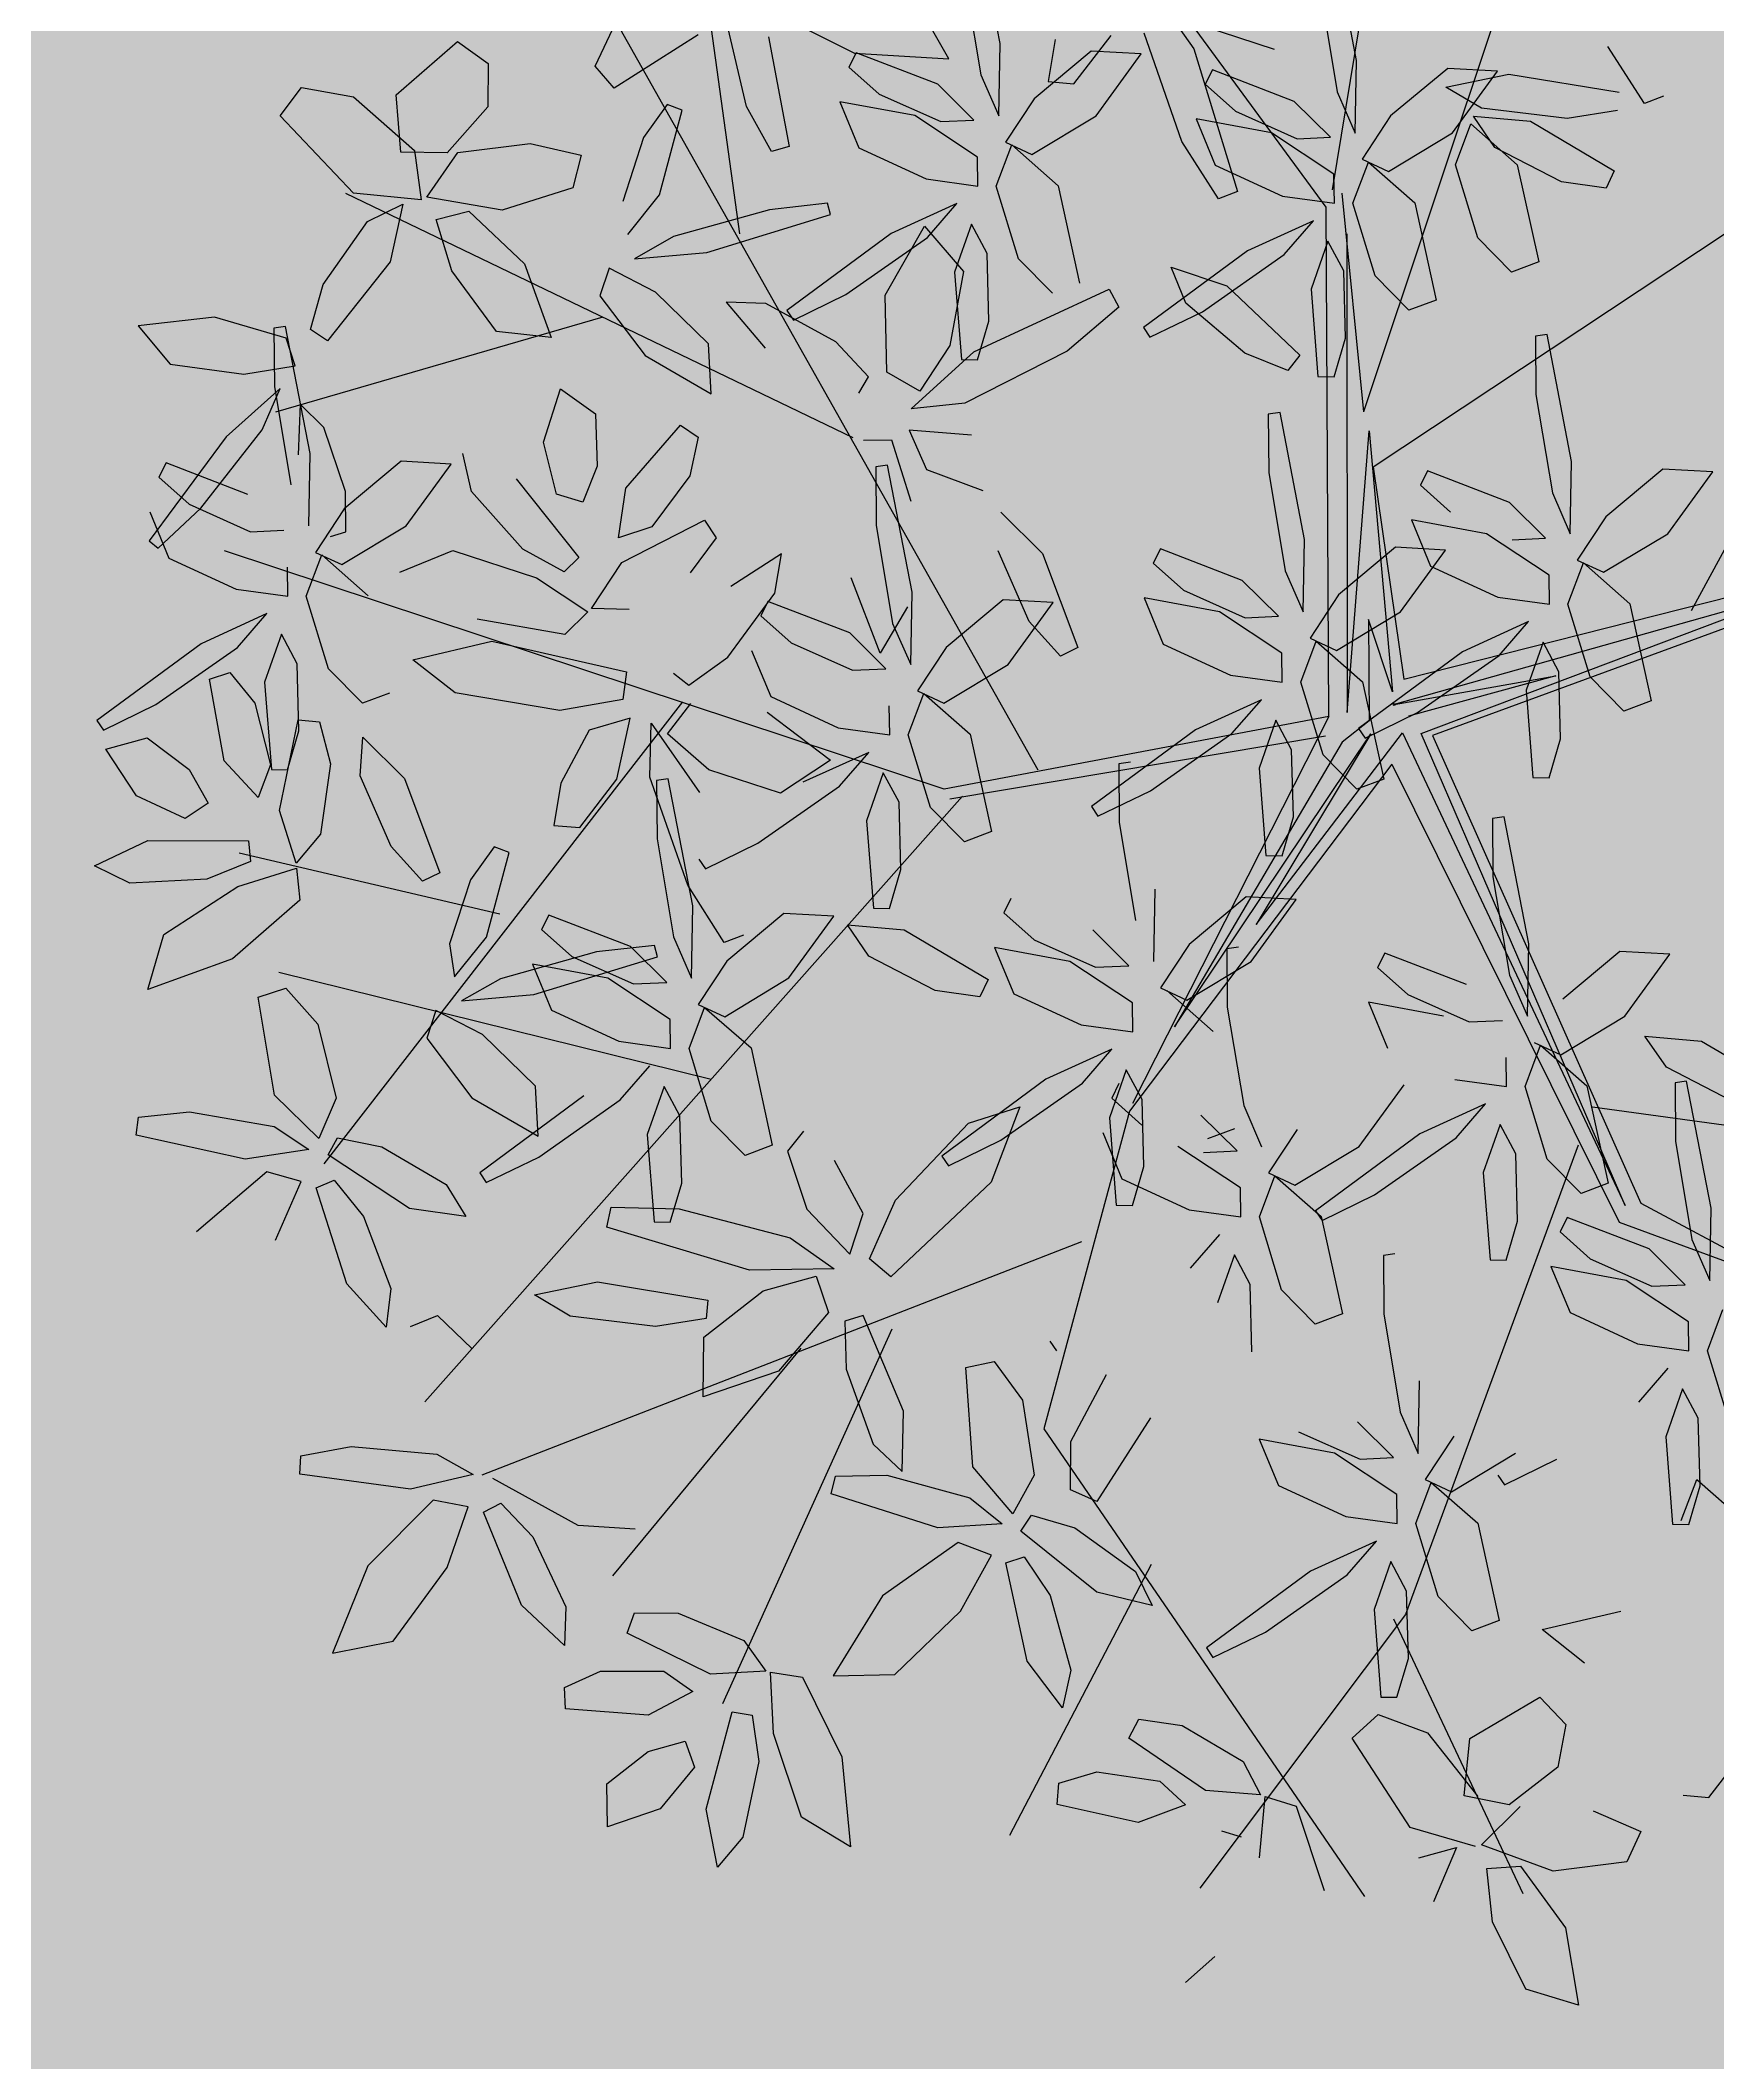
# Model space of a CAD drawing. Header units: metres. Extents: x -466 to 1322, y -1072 to 50.
# Drawn here: x 62.49 to 63.58, y -203.057 to -201.742 of the extents above; entities that cross this region are included whole.
import ezdxf

# ---------------------------------------------------------------- set-up
doc = ezdxf.new("R2010")
doc.units = ezdxf.units.M
doc.layers.add('-Arbol', color=64, linetype='Continuous', lineweight=9)
doc.layers.add('Hatch jardín', color=7, linetype='Continuous', lineweight=0, true_color=0x6c9a77)
doc.styles.get("Standard").update_dxf_attribs({"font": 'arial.ttf'})

# ---------------------------------------------------------------- blocks, each defined once
blk = doc.blocks.new('Planta(planta)002')
at = {"color": 44}
for p, q in [((0.1781, 0.2194), (0.0553, 0.7767)), ((0.2261, 0.2707), (0.2426, 0.3888)), ((0.2426, 0.2618), (0.2426, 0.3888)), ((0.5357, 0.213), (0.6745, 0.3539)), ((-0.265, 0.3347), (-0.0127, 0.0381)), ((-0.0408, 0.008), (-0.265, 0.3347)), ((-0.0127, 0.0381), (0.2261, 0.2707)), ((-0.1475, 0.1682), (-0.7187, 0.2514)), ((0.231, 0.2617), (-0.0114, 0.0308)), ((-0.0076, 0.0192), (0.231, 0.2617)), ((0.0139, 0.0198), (0.2426, 0.2618)), ((0.4984, -0.0432), (0.7119, 0.2578)), ((-0.1847, 0.2308), (-0.0231, 0.0078)), ((-0.0114, 0.0308), (-0.1847, 0.2308)), ((0.2048, 0.2194), (0.5304, 0.2194)), ((0.5304, 0.2194), (0.7439, 0.1554)), ((-0.1635, -0.0586), (-0.4731, 0.1682)), ((-0.077, 0.1001), (-0.0192, 0.0192)), ((-0.0231, 0.0078), (-0.077, 0.1001)), ((0.5571, 0.0529), (0.7546, 0.0272)), ((0.1424, -0.027), (-0.0076, 0.0192)), ((0.0139, 0.0198), (0.2849, -0.0624)), ((-0.1847, -0.0692), (-0.0306, 0.0039)), ((-0.1635, -0.0586), (-0.0408, 0.008)), ((-0.0306, 0.0039), (-0.0692, -0.027)), ((0.2233, -0.0539), (0, 0)), ((0, 0), (0.1424, -0.027)), ((-0.0692, -0.027), (-0.0076, -0.0039)), ((-0.0076, -0.0039), (0.0116, -0.0155)), ((-0.3001, -0.1271), (-0.0076, -0.0192)), ((-0.0076, -0.0192), (-0.1847, -0.0692)), ((0.0116, -0.0155), (0.2233, -0.0539)), ((-0.0011, -0.0294), (-0.3118, -0.1458)), ((-0.0011, -0.0294), (0.2795, -0.0624)), ((-0.0011, -0.0294), (0.13, -0.2482)), ((0.0116, -0.027), (0.1348, -0.2425)), ((0.2849, -0.0624), (0.4984, -0.0432)), ((0.3756, -0.0624), (0.6532, -0.3763)), ((-0.7667, -0.0945), (-0.1951, -0.0769)), ((-0.3237, -0.1393), (-0.1951, -0.0769)), ((-0.3237, -0.1457), (-0.724, -0.2226)), ((-0.3118, -0.1458), (-0.5532, -0.5108)), ((0.4717, -0.1585), (0.7386, -0.1777)), ((0.0972, -0.1949), (-0.3077, -0.671)), ((0.5037, -0.2098), (0.6852, -0.2738)), ((0.13, -0.2354), (0.6211, -0.4276)), ((0.13, -0.2482), (0.1461, -0.7414)), ((0.3596, -0.3251), (0.3916, -0.6133)), ((-0.0644, -0.3828), (-0.0995, -0.7478)), ((0.1354, -0.4276), (0.4984, -0.5429)), ((-0.1635, -0.498), (-0.4038, -0.6261)), ((0.3062, -0.4916), (0.3276, -0.6646)), ((-0.0817, -0.5628), (0.05, -0.7414))]:
    blk.add_line(p, q, dxfattribs=at)
at = {"color": 64}
for p, q in [((0.574, 0.446), (0.5361, 0.4579)), ((0.5784, 0.4298), (0.574, 0.446)), ((0.6081, 0.3782), (0.6101, 0.4122)), ((0.6101, 0.4122), (0.6318, 0.4104)), ((0.6318, 0.4104), (0.6541, 0.3675)), ((0.6858, 0.3877), (0.7302, 0.4131)), ((0.7302, 0.4131), (0.7324, 0.3773)), ((0.3823, 0.367), (0.3968, 0.4045)), ((0.6584, 0.3463), (0.6858, 0.3877)), ((0.3408, 0.3746), (0.3013, 0.3446)), ((0.3854, 0.3705), (0.3446, 0.3542)), ((0.4117, 0.3723), (0.3854, 0.3705)), ((0.4152, 0.3624), (0.4117, 0.3723)), ((0.7324, 0.3773), (0.6986, 0.3419)), ((0.3633, 0.3385), (0.4152, 0.3624)), ((0.411, 0.3668), (0.3823, 0.367)), ((0.3013, 0.3446), (0.2727, 0.3448)), ((0.3446, 0.3542), (0.3302, 0.338)), ((0.5615, 0.3422), (0.5894, 0.3469)), ((0.2578, 0.3303), (0.2133, 0.3148)), ((0.2367, 0.3101), (0.2578, 0.3303)), ((0.3055, 0.3333), (0.2878, 0.3266)), ((0.3128, 0.3002), (0.3055, 0.3333)), ((0.3302, 0.338), (0.3633, 0.3385)), ((0.266, 0.3161), (0.2522, 0.286)), ((0.2744, 0.2961), (0.266, 0.3161)), ((0.2878, 0.3266), (0.2766, 0.2791)), ((0.3482, 0.3142), (0.3209, 0.3245)), ((0.2716, 0.2523), (0.2744, 0.2961)), ((0.3089, 0.2521), (0.3128, 0.3002)), ((0.2522, 0.286), (0.2514, 0.2289)), ((0.2766, 0.2791), (0.285, 0.23)), ((0.2619, 0.2278), (0.2716, 0.2523)), ((0.285, 0.23), (0.3089, 0.2521)), ((0.2514, 0.2289), (0.2619, 0.2278)), ((0.2649, 0.1995), (0.2241, 0.1832)), ((0.2912, 0.2013), (0.2649, 0.1995)), ((0.2947, 0.1914), (0.2912, 0.2013)), ((0.2428, 0.1675), (0.2947, 0.1914)), ((0.2097, 0.167), (0.2428, 0.1675)), ((0.3516, 0.1386), (0.408, 0.1708)), ((0.281, 0.1062), (0.2277, 0.1432)), ((0.3124, 0.1319), (0.3161, 0.1252)), ((0.3161, 0.1252), (0.3516, 0.1386)), ((0.1511, 0.0813), (0.1539, 0.1251)), ((0.2335, 0.12), (0.3039, 0.0737)), ((0.1317, 0.115), (0.1309, 0.0579)), ((0.1561, 0.1081), (0.1645, 0.059)), ((0.3084, 0.0799), (0.281, 0.1062)), ((0.3062, 0.0784), (0.3608, 0.1133)), ((0.3608, 0.1133), (0.3732, 0.099)), ((0.2549, 0.0858), (0.207, 0.0994)), ((0.3732, 0.099), (0.3598, 0.0707)), ((0.1414, 0.0568), (0.1511, 0.0813)), ((0.1645, 0.059), (0.1884, 0.0811)), ((0.2929, 0.0553), (0.2549, 0.0858)), ((0.3039, 0.0737), (0.3084, 0.0799)), ((0.2917, 0.0409), (0.3062, 0.0784)), ((0.3598, 0.0707), (0.3203, 0.0407)), ((0.4044, 0.0665), (0.3637, 0.0503)), ((0.1309, 0.0579), (0.1414, 0.0568)), ((0.2914, 0.0364), (0.2929, 0.0553)), ((0.2584, 0.0441), (0.2914, 0.0364)), ((0.3203, 0.0407), (0.2917, 0.0409)), ((0.3637, 0.0503), (0.3492, 0.034)), ((0.2558, 0.0061), (0.2769, 0.0263)), ((0.3245, 0.0293), (0.3069, 0.0226)), ((0.3318, -0.0038), (0.3245, 0.0293)), ((0.3492, 0.034), (0.3823, 0.0346)), ((0.3069, 0.0226), (0.2956, -0.0249)), ((0.3672, 0.0102), (0.3399, 0.0206)), ((0.1994, -0.0261), (0.2558, 0.0061)), ((0.285, 0.0122), (0.2713, -0.018)), ((0.272, 0.0057), (0.2844, -0.0086)), ((0.2935, -0.0079), (0.285, 0.0122)), ((0.1182, -0.0083), (0.1278, -0.0394)), ((0.1661, -0.0218), (0.1182, -0.0083)), ((0.328, -0.0519), (0.3318, -0.0038)), ((0.1639, -0.0395), (0.1994, -0.0261)), ((0.2042, -0.0524), (0.1661, -0.0218)), ((0.1278, -0.0394), (0.1696, -0.0635)), ((0.1602, -0.0328), (0.1639, -0.0395)), ((0.2029, -0.0668), (0.2174, -0.0293)), ((0.3419, -0.0394), (0.3156, -0.0412)), ((0.3454, -0.0493), (0.3419, -0.0394)), ((0.2026, -0.0712), (0.2042, -0.0524)), ((0.3156, -0.0412), (0.2749, -0.0574)), ((0.2809, -0.0762), (0.2906, -0.0517)), ((0.2935, -0.0731), (0.3454, -0.0493)), ((0.304, -0.074), (0.328, -0.0519)), ((0.1696, -0.0635), (0.2026, -0.0712)), ((0.2749, -0.0574), (0.2604, -0.0737)), ((0.2357, -0.0783), (0.2181, -0.085)), ((0.243, -0.1114), (0.2357, -0.0783)), ((0.2604, -0.0737), (0.2935, -0.0731)), ((0.2704, -0.0751), (0.2809, -0.0762)), ((0.1881, -0.0813), (0.1435, -0.0968)), ((0.2181, -0.085), (0.2069, -0.1326)), ((0.2511, -0.0871), (0.2843, -0.1207)), ((0.2785, -0.0974), (0.2511, -0.0871)), ((0.1106, -0.1337), (0.167, -0.1016)), ((0.1962, -0.0955), (0.1825, -0.1257)), ((0.2047, -0.1156), (0.1962, -0.0955)), ((0.037, -0.108), (0.1073, -0.1543)), ((0.2018, -0.1593), (0.2047, -0.1156)), ((0.2392, -0.1596), (0.243, -0.1114)), ((0.1118, -0.1481), (0.0844, -0.1218)), ((0.0751, -0.1472), (0.1106, -0.1337)), ((0.2069, -0.1326), (0.2152, -0.1817)), ((0.1073, -0.1543), (0.1118, -0.1481)), ((0.1921, -0.1838), (0.2018, -0.1593)), ((0.2152, -0.1817), (0.2392, -0.1596)), ((0.1817, -0.1827), (0.1921, -0.1838)), ((0.2249, -0.2409), (0.2362, -0.1785)), ((0.2362, -0.1785), (0.2488, -0.1795)), ((0.2488, -0.1795), (0.2549, -0.2083)), ((0.0905, -0.2446), (0.1452, -0.2097)), ((0.1452, -0.2097), (0.1576, -0.2239)), ((0.2549, -0.2083), (0.2488, -0.2566)), ((0.1576, -0.2239), (0.1442, -0.2523)), ((0.2346, -0.2767), (0.2249, -0.2409)), ((0.1442, -0.2523), (0.1047, -0.2823)), ((0.1888, -0.2565), (0.148, -0.2727)), ((0.2151, -0.2547), (0.1888, -0.2565)), ((0.2186, -0.2646), (0.2151, -0.2547)), ((0.2488, -0.2566), (0.2346, -0.2767)), ((0.148, -0.2727), (0.1336, -0.289)), ((0.1667, -0.2884), (0.2186, -0.2646)), ((0.1047, -0.2823), (0.0761, -0.2821)), ((0.1336, -0.289), (0.1667, -0.2884)), ((0.2323, -0.2869), (0.242, -0.318)), ((0.2802, -0.3005), (0.2323, -0.2869)), ((-0.0615, -0.3309), (-0.0614, -0.2918)), ((0.0613, -0.2966), (0.0167, -0.3121)), ((0.0402, -0.3169), (0.0613, -0.2966)), ((0.1089, -0.2936), (0.0913, -0.3004)), ((0.1162, -0.3268), (0.1089, -0.2936)), ((0.1243, -0.3024), (0.1574, -0.336)), ((0.1516, -0.3128), (0.1243, -0.3024)), ((-0.0925, -0.3111), (-0.0816, -0.3503)), ((0.0167, -0.3121), (-0.0554, -0.3557)), ((0.0268, -0.3116), (0.0613, -0.3179)), ((0.0694, -0.3108), (0.0556, -0.341)), ((0.0778, -0.3309), (0.0694, -0.3108)), ((0.2049, -0.3498), (0.1516, -0.3128)), ((-0.0951, -0.3538), (-0.1441, -0.3285)), ((-0.1107, -0.3224), (-0.0951, -0.3538)), ((-0.0162, -0.349), (0.0402, -0.3169)), ((0.0613, -0.3179), (0.0216, -0.3525)), ((0.1123, -0.3749), (0.1162, -0.3268)), ((0.1227, -0.3736), (0.1378, -0.3241)), ((0.1378, -0.3241), (0.1691, -0.3473)), ((0.242, -0.318), (0.2838, -0.3422)), ((-0.0816, -0.3503), (-0.0615, -0.3309)), ((-0.0717, -0.3589), (-0.0387, -0.3333)), ((0.0556, -0.341), (0.0548, -0.3981)), ((0.075, -0.3746), (0.0778, -0.3309)), ((0.2642, -0.338), (0.273, -0.348)), ((-0.1426, -0.3446), (-0.1078, -0.3525)), ((-0.1078, -0.3525), (-0.112, -0.3771)), ((-0.0517, -0.3625), (-0.0162, -0.349)), ((0.1691, -0.3473), (0.1709, -0.3962)), ((0.2323, -0.3761), (0.2049, -0.3498)), ((0.273, -0.348), (0.2463, -0.3832)), ((-0.0652, -0.3759), (-0.0717, -0.3589)), ((-0.0554, -0.3557), (-0.0517, -0.3625)), ((0.0653, -0.3992), (0.075, -0.3746)), ((0.0884, -0.397), (0.1123, -0.3749)), ((0.2577, -0.3755), (0.1856, -0.4191)), ((0.2248, -0.4124), (0.2811, -0.3802)), ((0.2278, -0.3823), (0.2323, -0.3761)), ((-0.1052, -0.3871), (-0.1191, -0.415)), ((-0.0928, -0.3894), (-0.1052, -0.3871)), ((0.2463, -0.3832), (0.1887, -0.4307)), ((0.0481, -0.3957), (0.0227, -0.4005)), ((0.0227, -0.4005), (0.054, -0.4242)), ((0.0979, -0.4101), (0.0481, -0.3957)), ((0.0548, -0.3981), (0.0653, -0.3992)), ((0.1555, -0.4421), (0.187, -0.3968)), ((0.1709, -0.3962), (0.1584, -0.4296)), ((0.1238, -0.4276), (0.0979, -0.4101)), ((0.1856, -0.4191), (0.1893, -0.4258)), ((0.1893, -0.4258), (0.2248, -0.4124)), ((0.1198, -0.4396), (0.1238, -0.4276)), ((0.1584, -0.4296), (0.1346, -0.4222)), ((0.1887, -0.4307), (0.1555, -0.4421)), ((0.0194, -0.4552), (0.0276, -0.4439)), ((0.0276, -0.4439), (0.0548, -0.452)), ((-0.1187, -0.4909), (-0.0993, -0.4567)), ((0.0638, -0.4961), (0.0194, -0.4552)), ((0.1412, -0.5579), (0.1296, -0.4687)), ((-0.0593, -0.4794), (-0.0893, -0.4923)), ((-0.0678, -0.5285), (-0.0593, -0.4794)), ((-0.0331, -0.4912), (-0.0299, -0.4776)), ((-0.0299, -0.4776), (-0.0044, -0.474)), ((-0.0044, -0.474), (0.0353, -0.4858)), ((0.0353, -0.4858), (0.0496, -0.5036)), ((0.0909, -0.4811), (0.0989, -0.5042)), ((-0.0893, -0.4923), (-0.1089, -0.5364)), ((0.0175, -0.5104), (-0.0331, -0.4912)), ((0.0989, -0.5042), (0.0638, -0.4961)), ((0.0496, -0.5036), (0.0175, -0.5104)), ((0.0924, -0.5447), (0.1017, -0.5058)), ((0.1017, -0.5058), (0.1207, -0.5147)), ((0.0365, -0.5796), (0.0705, -0.5236)), ((0.0705, -0.5236), (0.0825, -0.5293)), ((0.1207, -0.5147), (0.131, -0.5717)), ((-0.1089, -0.5364), (-0.113, -0.5701)), ((-0.0942, -0.5696), (-0.0678, -0.5285)), ((-0.021, -0.5457), (0.0107, -0.5329)), ((0.0107, -0.5329), (0.0358, -0.5334)), ((0.0358, -0.5334), (0.0368, -0.5514)), ((0.0825, -0.5293), (0.078, -0.5595)), ((-0.0285, -0.5726), (-0.021, -0.5457)), ((0.0368, -0.5514), (0.0079, -0.5711)), ((0.0946, -0.602), (0.0924, -0.5447)), ((-0.2261, -0.561), (-0.2261, -0.5715)), ((-0.1379, -0.5663), (-0.1693, -0.5558)), ((0.078, -0.5595), (0.0544, -0.6039)), ((-0.2758, -0.5682), (-0.2243, -0.6075)), ((-0.2261, -0.5715), (-0.2007, -0.5785)), ((-0.2007, -0.5785), (-0.1569, -0.5768)), ((-0.113, -0.5701), (-0.0942, -0.5696)), ((0.0079, -0.5711), (-0.0285, -0.5726)), ((-0.0968, -0.6228), (-0.0578, -0.5899)), ((-0.0578, -0.5899), (-0.0491, -0.6246)), ((0.0544, -0.6039), (0.033, -0.6179)), ((-0.2243, -0.6075), (-0.2335, -0.6241)), ((-0.1758, -0.6125), (-0.1541, -0.6103)), ((-0.1715, -0.6463), (-0.1758, -0.6125)), ((-0.1541, -0.6103), (-0.1244, -0.6485)), ((-0.2335, -0.6241), (-0.2647, -0.6212)), ((-0.1163, -0.6686), (-0.0968, -0.6228)), ((-0.0491, -0.6246), (-0.076, -0.6656)), ((0.0421, -0.6225), (0.0517, -0.6537)), ((0.09, -0.6361), (0.0421, -0.6225)), ((-0.1497, -0.6886), (-0.1715, -0.6463)), ((-0.1244, -0.6485), (-0.1155, -0.6974)), ((-0.1039, -0.6866), (-0.1163, -0.6686)), ((-0.076, -0.6656), (-0.1039, -0.6866)), ((-0.2109, -0.6901), (-0.1843, -0.6805)), ((-0.1843, -0.6805), (-0.1471, -0.6951)), ((-0.2175, -0.7137), (-0.2109, -0.6901)), ((-0.1155, -0.6974), (-0.1497, -0.6886)), ((-0.1471, -0.6951), (-0.1371, -0.7234)), ((-0.1413, -0.7155), (-0.1125, -0.7003)), ((-0.1125, -0.7003), (-0.1014, -0.7432)), ((-0.1058, -0.7105), (-0.0677, -0.7053)), ((-0.1711, -0.7393), (-0.2175, -0.7137)), ((-0.1603, -0.7648), (-0.1413, -0.7155)), ((-0.0873, -0.7282), (-0.1058, -0.7105)), ((-0.1371, -0.7234), (-0.1711, -0.7393)), ((-0.1014, -0.7432), (-0.1321, -0.8053)), ((-0.1543, -0.7986), (-0.1603, -0.7648)), ((-0.1321, -0.8053), (-0.1543, -0.7986))]:
    blk.add_line(p, q, dxfattribs=at)
at = {"color": 66}
for p, q in [((0.6541, 0.3675), (0.654, 0.3177)), ((0.5089, 0.3064), (0.4799, 0.3503)), ((0.5507, 0.3202), (0.5615, 0.3422)), ((0.5894, 0.3469), (0.6233, 0.3257)), ((0.6673, 0.3263), (0.6584, 0.3463)), ((0.6986, 0.3419), (0.6673, 0.3263)), ((0.5198, 0.3397), (0.5089, 0.3064)), ((0.654, 0.3177), (0.622, 0.3327)), ((0.5917, 0.2866), (0.5507, 0.3202)), ((0.6233, 0.3257), (0.6281, 0.2961)), ((0.5978, 0.2595), (0.6253, 0.3046)), ((0.6564, 0.3144), (0.6596, 0.2702)), ((0.6612, 0.3031), (0.6996, 0.3013)), ((0.6761, 0.2824), (0.6612, 0.3031)), ((0.6281, 0.2961), (0.5917, 0.2866)), ((0.4289, 0.2509), (0.4015, 0.2771)), ((0.4583, 0.243), (0.513, 0.278)), ((0.513, 0.278), (0.5254, 0.2637)), ((0.5254, 0.2637), (0.512, 0.2353)), ((0.6596, 0.2702), (0.6181, 0.2147)), ((0.4451, 0.2199), (0.4071, 0.2505)), ((0.4244, 0.2446), (0.4289, 0.2509)), ((0.5976, 0.2253), (0.5978, 0.2595)), ((0.4439, 0.2055), (0.4583, 0.243)), ((0.512, 0.2353), (0.4725, 0.2053)), ((0.5566, 0.2312), (0.5159, 0.2149)), ((0.5829, 0.2329), (0.5566, 0.2312)), ((0.5864, 0.223), (0.5829, 0.2329)), ((0.6181, 0.2147), (0.5976, 0.2253)), ((0.6721, 0.1957), (0.7173, 0.2319)), ((0.4436, 0.2011), (0.4451, 0.2199)), ((0.5159, 0.2149), (0.5014, 0.1987)), ((0.5345, 0.1992), (0.5864, 0.223)), ((0.4106, 0.2088), (0.4436, 0.2011)), ((0.4725, 0.2053), (0.4439, 0.2055)), ((0.5014, 0.1987), (0.5345, 0.1992)), ((0.4291, 0.191), (0.3845, 0.1755)), ((0.408, 0.1708), (0.4291, 0.191)), ((0.4591, 0.1873), (0.4478, 0.1397)), ((0.4767, 0.194), (0.4591, 0.1873)), ((0.484, 0.1609), (0.4767, 0.194)), ((0.4921, 0.1852), (0.5252, 0.1517)), ((0.5194, 0.1749), (0.4921, 0.1852)), ((0.6733, 0.1747), (0.6721, 0.1957)), ((0.712, 0.1851), (0.6733, 0.1747)), ((0.4372, 0.1768), (0.4234, 0.1467)), ((0.4456, 0.1568), (0.4372, 0.1768)), ((0.5727, 0.1378), (0.5194, 0.1749)), ((0.6568, 0.1534), (0.6733, 0.1715)), ((0.6733, 0.1715), (0.6829, 0.1368)), ((0.7822, 0.18), (0.8047, 0.1679)), ((0.4801, 0.1128), (0.484, 0.1609)), ((0.7039, 0.1558), (0.7032, 0.1691)), ((0.4428, 0.113), (0.4456, 0.1568)), ((0.5252, 0.1517), (0.5956, 0.1053)), ((0.6485, 0.1079), (0.6568, 0.1534)), ((0.4478, 0.1397), (0.4562, 0.0907)), ((0.6001, 0.1115), (0.5727, 0.1378)), ((0.6829, 0.1368), (0.6682, 0.0782)), ((0.6875, 0.1069), (0.6963, 0.1279)), ((0.6963, 0.1279), (0.7176, 0.1029)), ((0.4562, 0.0907), (0.4801, 0.1128)), ((0.5956, 0.1053), (0.6001, 0.1115)), ((0.6543, 0.0801), (0.6485, 0.1079)), ((0.696, 0.0663), (0.6875, 0.1069)), ((0.6682, 0.0782), (0.6543, 0.0801)), ((0.4434, -0.0593), (0.4479, -0.0531)), ((0.3317, -0.1345), (0.2785, -0.0974)), ((0.2843, -0.1207), (0.3546, -0.167)), ((0.3069, -0.1305), (0.3595, -0.131)), ((0.3285, -0.1581), (0.3069, -0.1305)), ((0.3595, -0.131), (0.44, -0.171)), ((0.3591, -0.1608), (0.3317, -0.1345)), ((0.3919, -0.1853), (0.3285, -0.1581)), ((0.3546, -0.167), (0.3591, -0.1608)), ((0.44, -0.171), (0.4336, -0.188)), ((0.4336, -0.188), (0.3919, -0.1853)), ((0.4074, -0.2022), (0.3814, -0.2315)), ((0.4353, -0.201), (0.4074, -0.2022)), ((0.4175, -0.2376), (0.4353, -0.201)), ((0.4386, -0.2412), (0.4477, -0.2074)), ((0.3864, -0.2624), (0.4175, -0.2376)), ((0.4459, -0.3156), (0.4386, -0.2412)), ((0.3705, -0.2571), (0.3864, -0.2624)), ((0.3315, -0.3079), (0.3862, -0.273)), ((0.3862, -0.273), (0.3985, -0.2873)), ((0.3985, -0.2873), (0.3852, -0.3157)), ((0.3183, -0.331), (0.2802, -0.3005)), ((0.3171, -0.3454), (0.3315, -0.3079)), ((0.3852, -0.3157), (0.3457, -0.3456)), ((0.4298, -0.3198), (0.389, -0.3361)), ((0.4561, -0.318), (0.4298, -0.3198)), ((0.4596, -0.3279), (0.4561, -0.318)), ((0.3168, -0.3499), (0.3183, -0.331)), ((0.389, -0.3361), (0.3745, -0.3523)), ((0.2838, -0.3422), (0.3168, -0.3499)), ((0.3457, -0.3456), (0.3171, -0.3454)), ((0.3022, -0.36), (0.2577, -0.3755)), ((0.2811, -0.3802), (0.3022, -0.36)), ((0.3322, -0.3637), (0.321, -0.4112)), ((0.3499, -0.357), (0.3322, -0.3637)), ((0.3571, -0.3901), (0.3499, -0.357)), ((0.3104, -0.3741), (0.2966, -0.4043)), ((0.3188, -0.3942), (0.3104, -0.3741)), ((0.2968, -0.3856), (0.2905, -0.39)), ((0.2905, -0.39), (0.3076, -0.4239)), ((0.3478, -0.4527), (0.2968, -0.3856)), ((0.316, -0.438), (0.3188, -0.3942)), ((0.3533, -0.4382), (0.3571, -0.3901)), ((0.2966, -0.4043), (0.2958, -0.4614)), ((0.321, -0.4112), (0.3294, -0.4603)), ((0.3076, -0.4239), (0.3455, -0.4765)), ((0.3063, -0.4625), (0.316, -0.438)), ((0.3294, -0.4603), (0.3533, -0.4382)), ((0.1974, -0.4503), (0.1571, -0.4559)), ((0.1571, -0.4559), (0.1737, -0.4784)), ((0.2353, -0.4622), (0.1974, -0.4503)), ((0.3679, -0.4954), (0.3478, -0.4527)), ((0.1296, -0.4687), (0.1473, -0.4646)), ((0.1473, -0.4646), (0.1683, -0.5007)), ((0.2398, -0.4784), (0.2353, -0.4622)), ((0.2958, -0.4614), (0.3063, -0.4625)), ((0.1737, -0.4784), (0.2125, -0.4837)), ((0.2125, -0.4837), (0.2398, -0.4784)), ((0.3455, -0.4765), (0.3679, -0.4954)), ((0.3836, -0.4751), (0.3795, -0.5088)), ((0.3232, -0.4945), (0.2664, -0.4997)), ((0.2664, -0.4997), (0.2664, -0.5102)), ((0.3547, -0.505), (0.3232, -0.4945)), ((0.1683, -0.5007), (0.1811, -0.5685)), ((0.2664, -0.5102), (0.2918, -0.5172)), ((0.3356, -0.5155), (0.3547, -0.505)), ((0.2918, -0.5172), (0.3356, -0.5155)), ((0.2448, -0.5803), (0.2944, -0.5375)), ((0.2944, -0.5375), (0.3035, -0.5462)), ((0.3035, -0.5462), (0.2894, -0.5731)), ((0.1703, -0.6018), (0.1412, -0.5579)), ((0.1811, -0.5685), (0.1703, -0.6018)), ((0.2894, -0.5731), (0.2531, -0.6079)), ((0.2289, -0.615), (0.2448, -0.5803)), ((0.1959, -0.6086), (0.2083, -0.6229)), ((0.2531, -0.6079), (0.2289, -0.615)), ((0.3239, -0.6261), (0.3427, -0.6169)), ((0.2526, -0.6288), (0.2978, -0.619)), ((0.2978, -0.619), (0.3209, -0.6273)), ((0.0517, -0.6537), (0.0935, -0.6778)), ((0.0827, -0.681), (0.0485, -0.7085)), ((0.1073, -0.6716), (0.0827, -0.681)), ((-0.0677, -0.7053), (-0.0054, -0.7258)), ((0.0485, -0.7085), (0.0395, -0.7283)), ((0.0674, -0.7111), (-0.0047, -0.7547)), ((0.0345, -0.748), (0.0909, -0.7158)), ((0.0395, -0.7283), (0.071, -0.718)), ((-0.0387, -0.7412), (-0.0873, -0.7282)), ((-0.0054, -0.7258), (-0.0083, -0.7388)), ((-0.0083, -0.7388), (-0.0387, -0.7412)), ((-0.001, -0.7615), (0.0345, -0.748)), ((0.0172, -0.74), (0.0024, -0.7516)), ((0.0339, -0.7695), (0.0172, -0.74)), ((0.0345, -0.7439), (0.0761, -0.7662)), ((0.0637, -0.7457), (0.0345, -0.7439)), ((0.1064, -0.7399), (0.1056, -0.797)), ((-0.0047, -0.7547), (-0.001, -0.7615)), ((0.0024, -0.7516), (0.0056, -0.8003)), ((0.0444, -0.8166), (0.0339, -0.7695)), ((0.0056, -0.8003), (0.028, -0.8448)), ((0.028, -0.8448), (0.0444, -0.8166))]:
    blk.add_line(p, q, dxfattribs=at)
at = {"color": 62}
for p, q in [((0.1134, 0.2714), (0.1247, 0.3338)), ((0.1434, 0.304), (0.1373, 0.2557)), ((0.2133, 0.3148), (0.1412, 0.2712)), ((0.1804, 0.2779), (0.2367, 0.3101)), ((0.1449, 0.2645), (0.1804, 0.2779)), ((0.1231, 0.2356), (0.1134, 0.2714)), ((0.1412, 0.2712), (0.1449, 0.2645)), ((0.1373, 0.2557), (0.1231, 0.2356)), ((0.1666, 0.2114), (0.2213, 0.2463)), ((0.2213, 0.2463), (0.2337, 0.232)), ((0.0674, 0.2324), (0.0771, 0.2013)), ((0.1154, 0.2188), (0.0674, 0.2324)), ((0.2337, 0.232), (0.2203, 0.2036)), ((0.1534, 0.1883), (0.1154, 0.2188)), ((0.1522, 0.1739), (0.1666, 0.2114)), ((0.0771, 0.2013), (0.1189, 0.1771)), ((0.2203, 0.2036), (0.1808, 0.1737)), ((0.1519, 0.1694), (0.1534, 0.1883)), ((0.1808, 0.1737), (0.1522, 0.1739)), ((0.2241, 0.1832), (0.2097, 0.167)), ((-0.1377, 0.1291), (-0.0831, 0.164)), ((-0.0831, 0.164), (-0.0707, 0.1497)), ((0.1374, 0.1593), (0.0928, 0.1438)), ((0.1163, 0.1391), (0.1374, 0.1593)), ((0.185, 0.1623), (0.1673, 0.1556)), ((0.1923, 0.1292), (0.185, 0.1623)), ((-0.0707, 0.1497), (-0.0841, 0.1213)), ((0.1539, 0.1251), (0.1455, 0.1451)), ((0.2004, 0.1535), (0.2335, 0.12)), ((0.2277, 0.1432), (0.2004, 0.1535)), ((-0.151, 0.1059), (-0.189, 0.1365)), ((0.0928, 0.1438), (0.0207, 0.1002)), ((0.0599, 0.1069), (0.1163, 0.1391)), ((-0.1522, 0.0915), (-0.1377, 0.1291)), ((-0.0841, 0.1213), (-0.1236, 0.0913)), ((-0.0132, 0.119), (-0.0395, 0.1172)), ((-0.0097, 0.109), (-0.0132, 0.119)), ((-0.1525, 0.0871), (-0.151, 0.1059)), ((-0.0395, 0.1172), (-0.0802, 0.1009)), ((-0.0616, 0.0852), (-0.0097, 0.109)), ((0.0244, 0.0935), (0.0599, 0.1069)), ((-0.1855, 0.0948), (-0.1525, 0.0871)), ((-0.0802, 0.1009), (-0.0947, 0.0847)), ((0.0207, 0.1002), (0.0244, 0.0935)), ((-0.1236, 0.0913), (-0.1522, 0.0915)), ((-0.1194, 0.08), (-0.137, 0.0733)), ((-0.1121, 0.0469), (-0.1194, 0.08)), ((-0.0947, 0.0847), (-0.0616, 0.0852)), ((-0.167, 0.077), (-0.2116, 0.0615)), ((-0.1881, 0.0568), (-0.167, 0.077)), ((-0.137, 0.0733), (-0.1483, 0.0258)), ((-0.104, 0.0712), (-0.0708, 0.0377)), ((-0.0767, 0.0609), (-0.104, 0.0712)), ((-0.1589, 0.0628), (-0.1726, 0.0327)), ((-0.1504, 0.0428), (-0.1589, 0.0628)), ((-0.0234, 0.0238), (-0.0767, 0.0609)), ((-0.1159, -0.0012), (-0.1121, 0.0469)), ((-0.1726, 0.0327), (-0.1735, -0.0244)), ((-0.0708, 0.0377), (-0.0005, -0.0087)), ((-0.1483, 0.0258), (-0.1399, -0.0233)), ((-0.0299, -0.0166), (0.0247, 0.0183)), ((0.004, -0.0024), (-0.0234, 0.0238)), ((0.0247, 0.0183), (0.0371, 0.004)), ((-0.1291, 0.0044), (-0.1195, -0.0267)), ((-0.0812, -0.0092), (-0.1291, 0.0044)), ((0.0371, 0.004), (0.0237, -0.0243)), ((-0.163, -0.0255), (-0.1533, -0.001)), ((-0.1399, -0.0233), (-0.1159, -0.0012)), ((-0.0432, -0.0397), (-0.0812, -0.0092)), ((-0.0005, -0.0087), (0.004, -0.0024)), ((-0.1735, -0.0244), (-0.163, -0.0255)), ((-0.0444, -0.0541), (-0.0299, -0.0166)), ((0.0237, -0.0243), (-0.0158, -0.0543)), ((-0.1195, -0.0267), (-0.0777, -0.0509)), ((0.0683, -0.0285), (0.0276, -0.0447)), ((0.0462, -0.0604), (0.0981, -0.0366)), ((0.0946, -0.0267), (0.0683, -0.0285)), ((0.0981, -0.0366), (0.0946, -0.0267)), ((-0.0777, -0.0509), (-0.0447, -0.0585)), ((-0.0447, -0.0585), (-0.0432, -0.0397)), ((0.0276, -0.0447), (0.0131, -0.061)), ((-0.2797, -0.0577), (-0.2673, -0.072)), ((-0.0158, -0.0543), (-0.0444, -0.0541)), ((-0.0116, -0.0656), (-0.0292, -0.0724)), ((-0.0043, -0.0988), (-0.0116, -0.0656)), ((0.0131, -0.061), (0.0462, -0.0604)), ((-0.2673, -0.072), (-0.2807, -0.1003)), ((-0.0592, -0.0687), (-0.1038, -0.0842)), ((-0.0803, -0.0889), (-0.0592, -0.0687)), ((-0.0292, -0.0724), (-0.0405, -0.1199)), ((0.0038, -0.0744), (0.037, -0.108)), ((0.0311, -0.0848), (0.0038, -0.0744)), ((-0.1038, -0.0842), (-0.1759, -0.1277)), ((-0.1367, -0.1211), (-0.0803, -0.0889)), ((-0.0511, -0.0828), (-0.0648, -0.113)), ((-0.0426, -0.1029), (-0.0511, -0.0828)), ((0.0844, -0.1218), (0.0311, -0.0848)), ((-0.2361, -0.1045), (-0.2768, -0.1207)), ((-0.2098, -0.1027), (-0.2361, -0.1045)), ((-0.2063, -0.1126), (-0.2098, -0.1027)), ((-0.0455, -0.1467), (-0.0426, -0.1029)), ((-0.0081, -0.1469), (-0.0043, -0.0988)), ((-0.2582, -0.1364), (-0.2063, -0.1126)), ((-0.0648, -0.113), (-0.0657, -0.1701)), ((-0.2412, -0.1887), (-0.2154, -0.1284)), ((-0.2154, -0.1284), (-0.2034, -0.1323)), ((-0.1759, -0.1277), (-0.1722, -0.1345)), ((-0.1722, -0.1345), (-0.1367, -0.1211)), ((-0.0405, -0.1199), (-0.0321, -0.169)), ((-0.2913, -0.137), (-0.2582, -0.1364)), ((-0.2034, -0.1323), (-0.2042, -0.1626)), ((0.0714, -0.1404), (0.0751, -0.1472)), ((-0.3006, -0.1504), (-0.2674, -0.184)), ((-0.0552, -0.1712), (-0.0455, -0.1467)), ((-0.0321, -0.169), (-0.0081, -0.1469)), ((-0.22, -0.1978), (-0.2733, -0.1608)), ((-0.2042, -0.1626), (-0.2215, -0.2099)), ((-0.0657, -0.1701), (-0.0552, -0.1712)), ((-0.2674, -0.184), (-0.1971, -0.2303)), ((-0.2401, -0.2269), (-0.2412, -0.1887)), ((-0.2215, -0.2099), (-0.2401, -0.2269)), ((-0.1926, -0.2241), (-0.22, -0.1978)), ((-0.0363, -0.241), (0.0133, -0.1983)), ((0.0224, -0.207), (0.0083, -0.2339)), ((0.0133, -0.1983), (0.0224, -0.207)), ((-0.1971, -0.2303), (-0.1926, -0.2241)), ((0.0083, -0.2339), (-0.028, -0.2687)), ((-0.0087, -0.2236), (0.001, -0.2547)), ((0.0393, -0.2371), (-0.0087, -0.2236)), ((-0.2127, -0.2598), (-0.2039, -0.2498)), ((-0.2039, -0.2498), (-0.1655, -0.2716)), ((-0.0522, -0.2758), (-0.0363, -0.241)), ((0.0773, -0.2677), (0.0393, -0.2371)), ((0.0761, -0.2821), (0.0905, -0.2446)), ((-0.1441, -0.3285), (-0.2127, -0.2598)), ((0.001, -0.2547), (0.0428, -0.2789)), ((-0.1655, -0.2716), (-0.1107, -0.3224)), ((0.0758, -0.2865), (0.0773, -0.2677)), ((-0.2646, -0.3142), (-0.2099, -0.2793)), ((0.0428, -0.2789), (0.0758, -0.2865)), ((-0.1976, -0.2936), (-0.2109, -0.322)), ((-0.2778, -0.3374), (-0.3159, -0.3068)), ((-0.279, -0.3518), (-0.2646, -0.3142)), ((-0.2109, -0.322), (-0.2504, -0.352)), ((-0.1663, -0.3261), (-0.2071, -0.3424)), ((-0.14, -0.3244), (-0.1663, -0.3261)), ((-0.1365, -0.3343), (-0.14, -0.3244)), ((-0.2793, -0.3562), (-0.2778, -0.3374)), ((-0.1884, -0.3581), (-0.1365, -0.3343)), ((-0.3123, -0.3485), (-0.2793, -0.3562)), ((-0.2504, -0.352), (-0.279, -0.3518)), ((-0.2071, -0.3424), (-0.2215, -0.3586)), ((-0.2097, -0.3869), (-0.1908, -0.3528)), ((-0.1908, -0.3528), (-0.1426, -0.3446)), ((-0.2462, -0.3633), (-0.2639, -0.37)), ((-0.239, -0.3964), (-0.2462, -0.3633)), ((-0.2215, -0.3586), (-0.1884, -0.3581)), ((-0.2773, -0.4005), (-0.2857, -0.3805)), ((-0.2639, -0.37), (-0.2751, -0.4176)), ((-0.2308, -0.3721), (-0.1977, -0.4056)), ((-0.2035, -0.3824), (-0.2308, -0.3721)), ((-0.112, -0.3771), (-0.1586, -0.3954)), ((-0.3713, -0.4187), (-0.315, -0.3865)), ((-0.1586, -0.3954), (-0.2097, -0.3869)), ((-0.1502, -0.4195), (-0.2035, -0.3824)), ((-0.2801, -0.4443), (-0.2773, -0.4005)), ((-0.2428, -0.4445), (-0.239, -0.3964)), ((-0.1977, -0.4056), (-0.1273, -0.452)), ((-0.3174, -0.4097), (-0.3435, -0.4404)), ((-0.2997, -0.4685), (-0.3174, -0.4097)), ((-0.2995, -0.4106), (-0.3003, -0.4677)), ((-0.2751, -0.4176), (-0.2667, -0.4666)), ((-0.1228, -0.4457), (-0.1502, -0.4195)), ((-0.1191, -0.415), (-0.1268, -0.4664)), ((-0.2898, -0.4688), (-0.2801, -0.4443)), ((-0.2667, -0.4666), (-0.2428, -0.4445)), ((-0.1957, -0.4469), (-0.202, -0.4513)), ((-0.1447, -0.514), (-0.1957, -0.4469)), ((-0.1273, -0.452), (-0.1228, -0.4457)), ((-0.202, -0.4513), (-0.1849, -0.4852)), ((-0.3063, -0.5283), (-0.2997, -0.4685)), ((-0.3003, -0.4677), (-0.2898, -0.4688)), ((-0.1268, -0.4664), (-0.1187, -0.4909)), ((-0.1849, -0.4852), (-0.147, -0.5378)), ((-0.2904, -0.5248), (-0.2279, -0.4875)), ((-0.221, -0.4972), (-0.2428, -0.5225)), ((-0.2279, -0.4875), (-0.221, -0.4972)), ((-0.2428, -0.5225), (-0.2895, -0.5533)), ((-0.1246, -0.5567), (-0.1447, -0.514)), ((-0.147, -0.5378), (-0.1246, -0.5567)), ((-0.1693, -0.5558), (-0.2261, -0.561))]:
    blk.add_line(p, q, dxfattribs=at)
at = {"color": 60}
for p, q in [((-0.2369, 0.1501), (-0.2273, 0.1189)), ((-0.189, 0.1365), (-0.2369, 0.1501)), ((-0.2273, 0.1189), (-0.1855, 0.0948)), ((-0.2116, 0.0615), (-0.2837, 0.0179)), ((-0.2445, 0.0246), (-0.1881, 0.0568)), ((-0.4554, 0.0354), (-0.4467, 0.0254)), ((-0.4467, 0.0254), (-0.4733, -0.0098)), ((-0.4102, -0.0403), (-0.3988, 0.0221)), ((-0.3988, 0.0221), (-0.3863, 0.0211)), ((-0.3863, 0.0211), (-0.3801, -0.0077)), ((-0.2837, 0.0179), (-0.28, 0.0112)), ((-0.28, 0.0112), (-0.2445, 0.0246)), ((-0.4342, -0.064), (-0.4479, 0.0075)), ((-0.4364, 0.0106), (-0.4201, -0.0185)), ((-0.3801, -0.0077), (-0.3862, -0.0561)), ((-0.3807, -0.0385), (-0.3261, -0.0035)), ((-0.3261, -0.0035), (-0.3137, -0.0178)), ((-0.4201, -0.0185), (-0.4071, -0.073)), ((-0.3137, -0.0178), (-0.3271, -0.0462)), ((-0.3952, -0.076), (-0.3807, -0.0385)), ((-0.4005, -0.0761), (-0.4102, -0.0403)), ((-0.3271, -0.0462), (-0.3666, -0.0762)), ((-0.4121, -0.0996), (-0.4342, -0.064)), ((-0.3862, -0.0561), (-0.4005, -0.0761)), ((-0.3343, -0.0926), (-0.2797, -0.0577)), ((-0.4335, -0.0716), (-0.4239, -0.1027)), ((-0.3856, -0.0852), (-0.4335, -0.0716)), ((-0.4071, -0.073), (-0.4121, -0.0996)), ((-0.3666, -0.0762), (-0.3952, -0.076)), ((-0.3475, -0.1157), (-0.3856, -0.0852)), ((-0.4239, -0.1027), (-0.3821, -0.1269)), ((-0.3488, -0.1301), (-0.3343, -0.0926)), ((-0.2807, -0.1003), (-0.3202, -0.1303)), ((-0.3491, -0.1345), (-0.3475, -0.1157)), ((-0.3821, -0.1269), (-0.3491, -0.1345)), ((-0.3202, -0.1303), (-0.3488, -0.1301)), ((-0.2768, -0.1207), (-0.2913, -0.137)), ((-0.316, -0.1416), (-0.3336, -0.1484)), ((-0.3087, -0.1748), (-0.316, -0.1416)), ((-0.3636, -0.1446), (-0.4082, -0.1602)), ((-0.3847, -0.1649), (-0.3636, -0.1446)), ((-0.3336, -0.1484), (-0.3448, -0.1959)), ((-0.2733, -0.1608), (-0.3006, -0.1504)), ((-0.4082, -0.1602), (-0.4803, -0.2037)), ((-0.4411, -0.197), (-0.3847, -0.1649)), ((-0.3555, -0.1588), (-0.3692, -0.189)), ((-0.347, -0.1789), (-0.3555, -0.1588)), ((-0.3499, -0.2227), (-0.347, -0.1789)), ((-0.3125, -0.2229), (-0.3087, -0.1748)), ((-0.3692, -0.189), (-0.37, -0.2461)), ((-0.3448, -0.1959), (-0.3365, -0.245)), ((-0.3786, -0.2622), (-0.3014, -0.2034)), ((-0.3014, -0.2034), (-0.2927, -0.2134)), ((-0.3965, -0.2127), (-0.3947, -0.2616)), ((-0.3596, -0.2472), (-0.3499, -0.2227)), ((-0.3365, -0.245), (-0.3125, -0.2229)), ((-0.2927, -0.2134), (-0.3193, -0.2486)), ((-0.3193, -0.2486), (-0.377, -0.2961)), ((-0.37, -0.2461), (-0.3596, -0.2472)), ((-0.4101, -0.3075), (-0.3786, -0.2622)), ((-0.3638, -0.2932), (-0.3541, -0.3244)), ((-0.3159, -0.3068), (-0.3638, -0.2932)), ((-0.3303, -0.3276), (-0.3682, -0.3157)), ((-0.3541, -0.3244), (-0.3123, -0.3485)), ((-0.3259, -0.3438), (-0.3303, -0.3276)), ((-0.3532, -0.3491), (-0.3259, -0.3438)), ((-0.2939, -0.3663), (-0.3384, -0.3818)), ((-0.315, -0.3865), (-0.2939, -0.3663)), ((-0.2857, -0.3805), (-0.2995, -0.4106)), ((-0.3384, -0.3818), (-0.4105, -0.4254))]:
    blk.add_line(p, q, dxfattribs=at)
at = {"color": 68}
for p, q in [((0.7176, 0.1029), (0.7249, 0.0493)), ((0.7114, 0.0457), (0.696, 0.0663)), ((0.5648, 0.0449), (0.5818, 0.0627)), ((0.5818, 0.0627), (0.5862, 0.0259)), ((0.5518, -0.002), (0.5648, 0.0449)), ((0.7249, 0.0493), (0.7114, 0.0457)), ((0.5988, -0.0018), (0.6397, 0.0275)), ((0.6397, 0.0275), (0.6647, 0.031)), ((0.6647, 0.031), (0.644, -0.0011)), ((0.4676, 0.0194), (0.5309, 0.0055)), ((0.5862, 0.0259), (0.5661, -0.0342)), ((0.5309, 0.0055), (0.5296, -0.0133)), ((0.5538, -0.0314), (0.5518, -0.002)), ((0.581, -0.0264), (0.5988, -0.0018)), ((0.644, -0.0011), (0.5887, -0.0363)), ((0.5001, -0.024), (0.451, -0.0173)), ((0.5296, -0.0133), (0.5001, -0.024)), ((0.4855, -0.0627), (0.5289, -0.0387)), ((0.5289, -0.0387), (0.5572, -0.043)), ((0.5661, -0.0342), (0.5538, -0.0314)), ((0.5887, -0.0363), (0.581, -0.0264)), ((0.5572, -0.043), (0.5375, -0.0781)), ((0.5571, -0.073), (0.5658, -0.0474)), ((0.5658, -0.0474), (0.5826, -0.0858)), ((0.5873, -0.0468), (0.5871, -0.0701)), ((0.6286, -0.0532), (0.5873, -0.0468)), ((0.4683, -0.0889), (0.4855, -0.0627)), ((0.6821, -0.0791), (0.6286, -0.0532)), ((0.5375, -0.0781), (0.4784, -0.1048)), ((0.5621, -0.1288), (0.5571, -0.073)), ((0.5871, -0.0701), (0.6366, -0.1043)), ((0.7442, -0.0928), (0.7973, -0.0674)), ((0.7973, -0.0674), (0.7902, -0.104)), ((0.4784, -0.1048), (0.4683, -0.0889)), ((0.5826, -0.0858), (0.5859, -0.1585)), ((0.6967, -0.1165), (0.6821, -0.0791)), ((0.6366, -0.1043), (0.6967, -0.1165)), ((0.7044, -0.1349), (0.7442, -0.0928)), ((0.7902, -0.104), (0.7454, -0.1399)), ((0.5563, -0.1203), (0.5191, -0.1331)), ((0.5461, -0.1441), (0.5563, -0.1203)), ((0.5741, -0.16), (0.5621, -0.1288)), ((0.5191, -0.1331), (0.4697, -0.1792)), ((0.5063, -0.1775), (0.5461, -0.1441)), ((0.7086, -0.1555), (0.7044, -0.1349)), ((0.7454, -0.1399), (0.7086, -0.1555)), ((0.7389, -0.157), (0.7658, -0.1426)), ((0.7658, -0.1426), (0.8156, -0.1352)), ((0.8396, -0.1441), (0.8068, -0.164)), ((0.8156, -0.1352), (0.8396, -0.1441)), ((0.7415, -0.17), (0.7389, -0.157)), ((0.5859, -0.1585), (0.5741, -0.16)), ((0.6952, -0.1789), (0.709, -0.1587)), ((0.709, -0.1587), (0.7233, -0.1917)), ((0.8068, -0.164), (0.7415, -0.17)), ((0.4697, -0.1792), (0.4773, -0.1891)), ((0.4773, -0.1891), (0.5063, -0.1775)), ((0.6933, -0.2252), (0.6952, -0.1789)), ((0.77, -0.1921), (0.7838, -0.1806)), ((0.7838, -0.1806), (0.8169, -0.1921)), ((0.7233, -0.1917), (0.7169, -0.2518)), ((0.7845, -0.2125), (0.77, -0.1921)), ((0.8169, -0.1921), (0.8397, -0.2204)), ((0.4477, -0.2074), (0.4677, -0.2588)), ((0.4564, -0.2168), (0.4758, -0.2011)), ((0.4758, -0.2011), (0.5228, -0.2183)), ((0.732, -0.2208), (0.7378, -0.1987)), ((0.7378, -0.1987), (0.7624, -0.2205)), ((0.4772, -0.2457), (0.4564, -0.2168)), ((0.5228, -0.2183), (0.5555, -0.2585)), ((0.7461, -0.2597), (0.732, -0.2208)), ((0.7624, -0.2205), (0.777, -0.2726)), ((0.8137, -0.2304), (0.7845, -0.2125)), ((0.8397, -0.2204), (0.8137, -0.2304)), ((0.7029, -0.2519), (0.6933, -0.2252)), ((0.5187, -0.2716), (0.4772, -0.2457)), ((0.4677, -0.2588), (0.4734, -0.3557)), ((0.5555, -0.2585), (0.5187, -0.2716)), ((0.7169, -0.2518), (0.7029, -0.2519)), ((0.7642, -0.278), (0.7461, -0.2597)), ((0.4954, -0.2775), (0.5069, -0.2744)), ((0.5069, -0.2744), (0.5232, -0.3035)), ((0.6515, -0.2704), (0.6622, -0.306)), ((0.777, -0.2726), (0.7642, -0.278)), ((0.509, -0.349), (0.4954, -0.2775)), ((0.7146, -0.2952), (0.7386, -0.2875)), ((0.7386, -0.2875), (0.7237, -0.3227)), ((0.6793, -0.3311), (0.7146, -0.2952)), ((0.4603, -0.3574), (0.4459, -0.3156)), ((0.5232, -0.3035), (0.5361, -0.358)), ((0.6622, -0.306), (0.6526, -0.3687)), ((0.4077, -0.3518), (0.4596, -0.3279)), ((0.7237, -0.3227), (0.6753, -0.3668)), ((0.666, -0.3584), (0.6793, -0.3311)), ((0.3745, -0.3523), (0.4077, -0.3518)), ((0.5311, -0.3846), (0.509, -0.349)), ((0.3926, -0.3761), (0.3652, -0.3658)), ((0.4734, -0.3557), (0.4603, -0.3574)), ((0.5361, -0.358), (0.5311, -0.3846)), ((0.6753, -0.3668), (0.666, -0.3584)), ((0.4459, -0.4131), (0.3926, -0.3761)), ((0.7174, -0.3766), (0.6756, -0.3774)), ((0.6756, -0.3774), (0.6794, -0.4004)), ((0.7746, -0.393), (0.7174, -0.3766)), ((0.6504, -0.4084), (0.6546, -0.3817)), ((0.6546, -0.3817), (0.6778, -0.4166)), ((0.7954, -0.4274), (0.7746, -0.393)), ((0.3984, -0.3993), (0.4688, -0.4456)), ((0.6794, -0.4004), (0.7341, -0.4256)), ((0.4332, -0.4181), (0.4033, -0.431)), ((0.4247, -0.4672), (0.4332, -0.4181)), ((0.4733, -0.4394), (0.4459, -0.4131)), ((0.5656, -0.4392), (0.5781, -0.4105)), ((0.6649, -0.4625), (0.6504, -0.4084)), ((0.6778, -0.4166), (0.6934, -0.4877)), ((0.4033, -0.431), (0.3836, -0.4751)), ((0.7341, -0.4256), (0.7954, -0.4274)), ((0.4688, -0.4456), (0.4733, -0.4394)), ((0.4834, -0.4634), (0.4987, -0.4441)), ((0.4987, -0.4441), (0.5065, -0.4804)), ((0.5783, -0.4532), (0.5656, -0.4392)), ((0.3984, -0.5083), (0.4247, -0.4672)), ((0.4749, -0.5113), (0.4834, -0.4634)), ((0.5596, -0.4738), (0.5842, -0.468)), ((0.5842, -0.468), (0.5665, -0.5019)), ((0.682, -0.4912), (0.6649, -0.4625)), ((0.5065, -0.4804), (0.492, -0.5421)), ((0.5216, -0.5068), (0.5596, -0.4738)), ((0.6934, -0.4877), (0.682, -0.4912)), ((0.3795, -0.5088), (0.3984, -0.5083)), ((0.4795, -0.5404), (0.4749, -0.5113)), ((0.5061, -0.5329), (0.5216, -0.5068)), ((0.5665, -0.5019), (0.5148, -0.5421)), ((0.5148, -0.5421), (0.5061, -0.5329)), ((0.4145, -0.5779), (0.4554, -0.55)), ((0.4554, -0.55), (0.484, -0.5517)), ((0.484, -0.5517), (0.4676, -0.5884)), ((0.492, -0.5421), (0.4795, -0.5404)), ((0.4867, -0.5816), (0.493, -0.5553)), ((0.493, -0.5553), (0.5133, -0.5919)), ((0.5143, -0.5526), (0.5162, -0.5759)), ((0.556, -0.5552), (0.5143, -0.5526)), ((0.3997, -0.6055), (0.4145, -0.5779)), ((0.5162, -0.5759), (0.5687, -0.6053)), ((0.4676, -0.5884), (0.4113, -0.6205)), ((0.4968, -0.6366), (0.4867, -0.5816)), ((0.1198, -0.6295), (0.0946, -0.602)), ((0.5133, -0.5919), (0.5232, -0.664)), ((0.3427, -0.6169), (0.3936, -0.6447)), ((0.4113, -0.6205), (0.3997, -0.6055)), ((0.2083, -0.6229), (0.1949, -0.6513)), ((0.2292, -0.6449), (0.2526, -0.6288)), ((0.3209, -0.6273), (0.2925, -0.6495)), ((0.3483, -0.6578), (0.3239, -0.6261)), ((0.1281, -0.6667), (0.09, -0.6361)), ((0.1268, -0.6811), (0.1413, -0.6436)), ((0.5116, -0.6665), (0.4968, -0.6366)), ((0.1949, -0.6513), (0.1555, -0.6813)), ((0.2395, -0.6555), (0.1988, -0.6717)), ((0.2328, -0.6584), (0.2292, -0.6449)), ((0.2925, -0.6495), (0.2328, -0.6584)), ((0.2658, -0.6537), (0.2395, -0.6555)), ((0.2693, -0.6636), (0.2658, -0.6537)), ((0.3181, -0.6616), (0.3301, -0.6558)), ((0.3301, -0.6558), (0.3508, -0.6783)), ((0.3936, -0.6447), (0.4315, -0.6897)), ((0.1266, -0.6855), (0.1281, -0.6667)), ((0.2175, -0.6874), (0.2693, -0.6636)), ((0.2325, -0.6887), (0.2666, -0.6652)), ((0.2666, -0.6652), (0.2894, -0.6653)), ((0.2894, -0.6653), (0.2745, -0.6945)), ((0.3404, -0.7232), (0.3181, -0.6616)), ((0.3943, -0.6921), (0.3483, -0.6578)), ((0.5232, -0.664), (0.5116, -0.6665)), ((0.0935, -0.6778), (0.1266, -0.6855)), ((0.1136, -0.68), (0.1073, -0.6716)), ((0.1555, -0.6813), (0.1268, -0.6811)), ((0.1988, -0.6717), (0.1843, -0.6879)), ((0.3508, -0.6783), (0.3705, -0.7246)), ((0.112, -0.6956), (0.0674, -0.7111)), ((0.1596, -0.6926), (0.142, -0.6993)), ((0.1669, -0.7257), (0.1596, -0.6926)), ((0.1843, -0.6879), (0.2175, -0.6874)), ((0.2193, -0.7108), (0.2325, -0.6887)), ((0.2745, -0.6945), (0.2279, -0.7218)), ((0.2878, -0.7139), (0.304, -0.6947)), ((0.304, -0.6947), (0.3186, -0.7052)), ((0.4315, -0.6897), (0.3943, -0.6921)), ((0.1286, -0.7298), (0.1201, -0.7098)), ((0.175, -0.7014), (0.2082, -0.7349)), ((0.2024, -0.7117), (0.175, -0.7014)), ((0.3186, -0.7052), (0.3157, -0.7401)), ((0.2556, -0.7488), (0.2024, -0.7117)), ((0.2279, -0.7218), (0.2193, -0.7108)), ((0.2779, -0.7467), (0.2878, -0.7139)), ((0.1257, -0.7736), (0.1286, -0.7298)), ((0.1631, -0.7738), (0.1669, -0.7257)), ((0.2082, -0.7349), (0.2785, -0.7813)), ((0.368, -0.75), (0.3404, -0.7232)), ((0.3705, -0.7246), (0.368, -0.75)), ((0.1255, -0.7655), (0.0637, -0.7457)), ((0.2831, -0.7751), (0.2556, -0.7488)), ((0.2941, -0.7694), (0.2779, -0.7467)), ((0.3157, -0.7401), (0.2941, -0.7694)), ((0.0761, -0.7662), (0.157, -0.7898)), ((0.116, -0.7981), (0.1257, -0.7736)), ((0.1594, -0.7826), (0.1255, -0.7655)), ((0.1391, -0.7959), (0.1631, -0.7738)), ((0.2785, -0.7813), (0.2831, -0.7751)), ((0.157, -0.7898), (0.1594, -0.7826)), ((0.1056, -0.797), (0.116, -0.7981))]:
    blk.add_line(p, q, dxfattribs=at)
blk.add_circle((-0.0231, 0.0078), 0.000714)
for s in ['P. de Arq. Enrique Guerrero Hernández.', 'P. de Arq. Adrian A. Romero Arguelles.', 'P. de Arq. Francisco Espitia Ramos.', 'P. de Arq. Hugo Suárez Ramírez.']:
    blk.add_text(s, height=1.643650493488025e-15).set_placement((-0.0231, 0.0078))

msp = doc.modelspace()

# ---------------------------------------------------------------- hatches: boundary and pattern name
at = {"layer": 'Hatch jardín', "transparency": 33554687}
h = msp.add_hatch(color=256, dxfattribs=at)
h.dxf.hatch_style = 1
h.paths.add_polyline_path([(48.8331, -217.4451), (59.5678, -194.4798), (60.6826, -192.139), (65.8133, -205.0581), (50.7212, -218.3579)])

# ---------------------------------------------------------------- block references
at = {"layer": '-Arbol', "lineweight": 5, "rotation": 249.7822847883502}
msp.add_blockref('Planta(planta)002', (63.356, -202.1938), dxfattribs=at)

doc.saveas('drawing.dxf')
